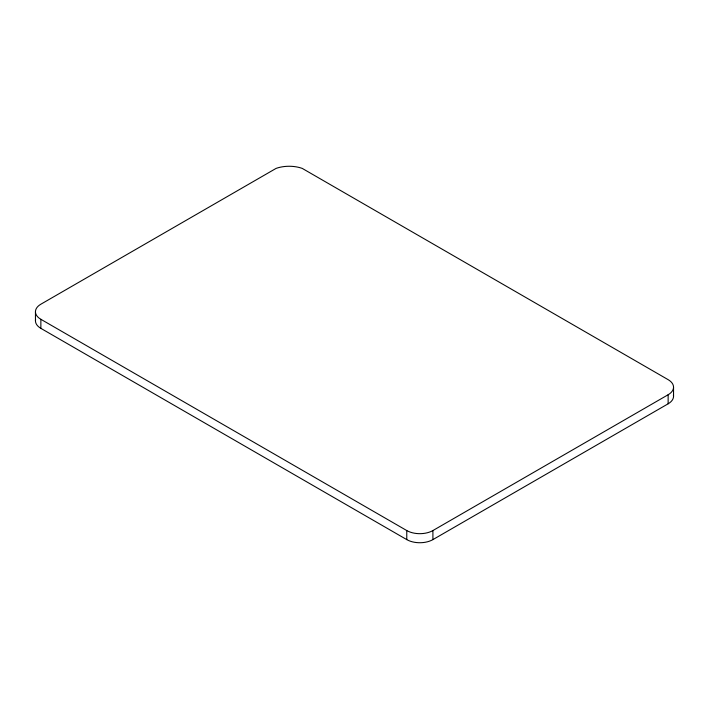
<?xml version="1.0" encoding="UTF-8"?>
<svg xmlns="http://www.w3.org/2000/svg" width="709" height="709" viewBox="0 0 709 709"><rect width="100%" height="100%" fill="white"/><g stroke="black" fill="none" stroke-linecap="round" stroke-linejoin="round"><path stroke-width="1.06" d="M40.865 319.298L406.771 530.554A18.478 10.67 0 0 0 432.907 530.554L668.135 394.745A18.478 10.67 0 0 0 668.135 379.661L302.229 168.396A24.948 14.402 0 0 0 276.093 168.396L40.865 304.205A18.478 10.67 0 0 0 40.865 319.298L40.865 328.356L406.771 539.611A18.478 10.67 0 0 0 432.907 539.611L668.135 403.802A18.478 10.67 0 0 0 673.39 394.86M673.55 387.203L673.55 396.26M668.135 394.745L668.135 403.802M432.907 530.554L432.907 539.611M406.771 530.554L406.771 539.611M35.45 311.756L35.45 320.805M40.865 328.356A18.478 10.67 0 0 1 35.61 319.413"/></g></svg>
